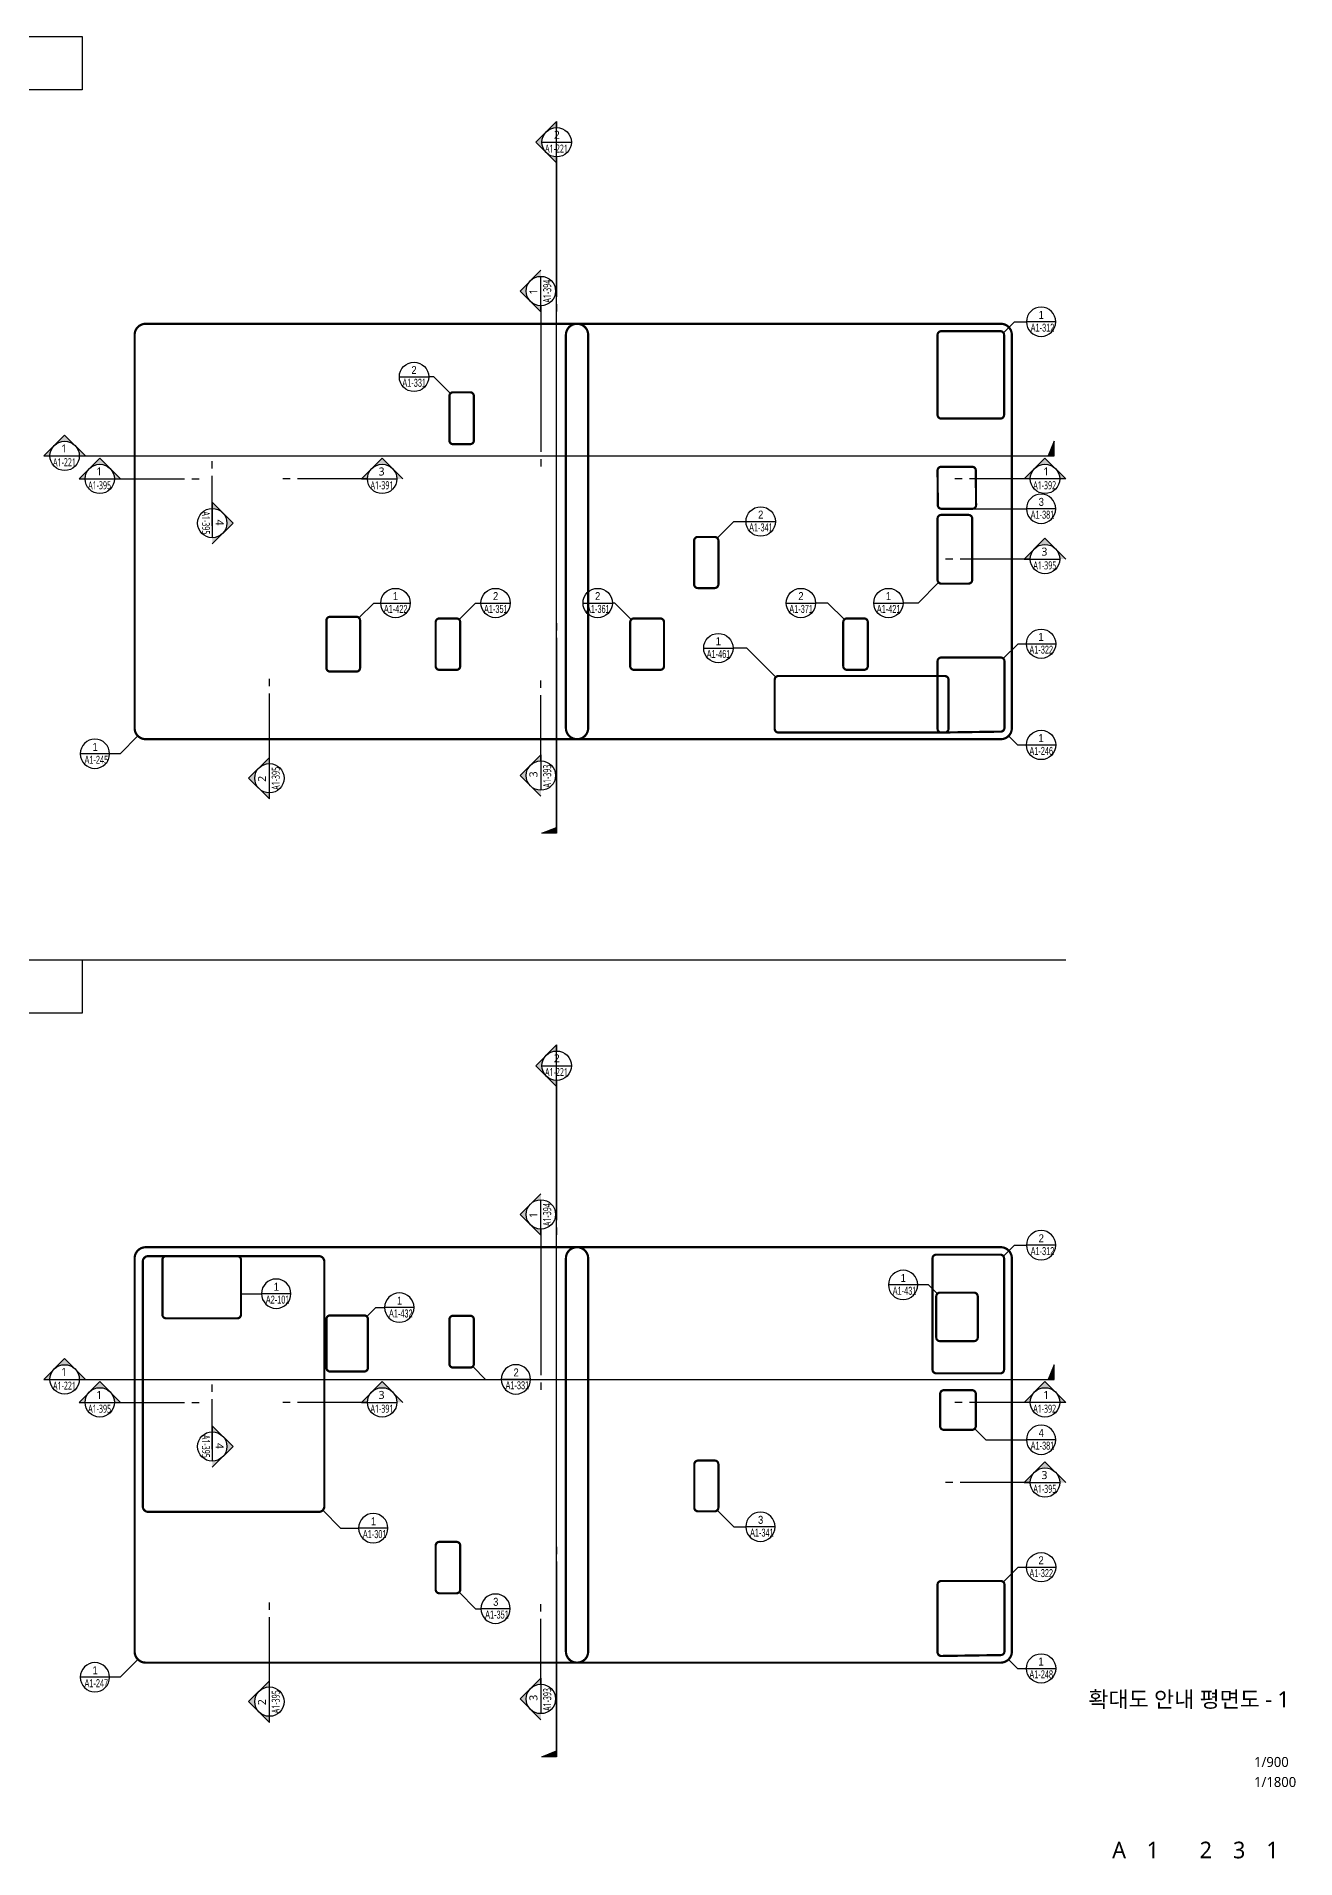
# Model space of a CAD drawing. Header units: millimetres. Extents: x 18000 to 719021, y 9900 to 1026900.
# Drawn here: x 379207 to 719021, y 534987 to 1026900 of the extents above; entities that cross this region are included whole.
import ezdxf
from ezdxf.enums import TextEntityAlignment as Align

# ---------------------------------------------------------------- set-up
doc = ezdxf.new("R2010")
doc.units = ezdxf.units.MM
doc.header["$LTSCALE"] = 100
doc.linetypes.add('SYM$0$DASHDOT', pattern=[1, 0.5, -0.25, 0, -0.25])
doc.layers.get('DEFPOINTS').update_dxf_attribs({"color": 161})
for name, color, linetype in [('SYM', 7, 'Continuous'), ('TEXT(노트)', 3, 'Continuous'), ('TEXT-TITLE', 6, 'Continuous'), ('TEXT-기입', 6, 'Continuous'), ('구간정리', 6, 'Continuous'), ('구간정리-TEXT', 3, 'Continuous')]:
    doc.layers.add(name, color=color, linetype=linetype)
doc.styles.add('SYM$0$ARIAL', font='arial.ttf')
doc.styles.add('SYM$0$돋움', font='', dxfattribs={"width": 0.9})
doc.styles.add('나눔바른고딕', font='NanumBarunGothic.ttf')
doc.styles.get('SYM$0$돋움').set_extended_font_data('Dotum')

# ---------------------------------------------------------------- blocks, each defined once
blk = doc.blocks.new('SYM$0$det-tar-wi')
at = {"layer": '구간정리', "ltscale": 0.2}
blk.add_line((0, 0), (11, 0), dxfattribs=at)
blk.add_circle((5.5, 0), 5.5, dxfattribs=at)
at = {"layer": '구간정리-TEXT', "color": 3, "style": 'SYM$0$ARIAL'}
blk.add_attdef('2', text='', height=3, dxfattribs=at).set_placement((5.5, 2.58), align=Align.MIDDLE_CENTER)
at = {"layer": '구간정리-TEXT', "color": 3, "style": 'SYM$0$ARIAL', "width": 0.6}
blk.add_attdef('A1.00', text='', height=3, dxfattribs=at).set_placement((5.57, -2.22), align=Align.MIDDLE_CENTER)

msp = doc.modelspace()

# ---------------------------------------------------------------- hatches: boundary and pattern name
at = {"layer": 'SYM'}
h = msp.add_hatch(color=256, dxfattribs=at)
h.paths.add_polyline_path([(514005, 998334), (516805, 1001134, 0.4142136), (516805, 995534)])
h.paths.add_polyline_path([(516805, 1001134), (519605, 1003934), (519605, 1002294, 0.1989124)])
h.paths.add_polyline_path([(516805, 995534, 0.1989124), (519605, 994374), (519605, 992734)])
h = msp.add_hatch(color=256, dxfattribs=at)
h.paths.add_polyline_path([(509736, 958173), (512536, 955373, -0.4142136), (512536, 960973)])
h.paths.add_polyline_path([(512536, 955373), (515336, 952573), (515336, 954213, -0.1989124)])
h.paths.add_polyline_path([(512536, 960973, -0.1989124), (515336, 962133), (515336, 963774)])
h = msp.add_hatch(color=256, dxfattribs=at)
h.paths.add_polyline_path([(386820, 919254), (384020, 916454, -0.4142136), (389620, 916454)])
h.paths.add_polyline_path([(384020, 916454), (381220, 913654), (382860, 913654, -0.1989124)])
h.paths.add_polyline_path([(389620, 916454, -0.1989124), (390780, 913654), (392421, 913654)])
for points in [[(653875, 917614), (652291, 913654), (653875, 913654)], [(515645, 811766), (519605, 813350), (519605, 811766)], [(653875, 668314), (652291, 664354), (653875, 664354)], [(515645, 562466), (519605, 564050), (519605, 562466)]]:
    msp.add_hatch(color=256, dxfattribs=at).paths.add_polyline_path(points)
h = msp.add_hatch(color=256, dxfattribs=at)
h.paths.add_polyline_path([(396295, 913044), (393495, 910244, -0.4142136), (399095, 910244)])
h.paths.add_polyline_path([(393495, 910244), (390695, 907444), (392335, 907444, -0.1989124)])
h.paths.add_polyline_path([(399095, 910244, -0.1989124), (400255, 907444), (401895, 907444)])
h = msp.add_hatch(color=256, dxfattribs=at)
h.paths.add_polyline_path([(472510, 913044), (469710, 910244, -0.4142136), (475310, 910244)])
h.paths.add_polyline_path([(469710, 910244), (466910, 907444), (468550, 907444, -0.1989124)])
h.paths.add_polyline_path([(475310, 910244, -0.1989124), (476470, 907444), (478110, 907444)])
h = msp.add_hatch(color=256, dxfattribs=at)
h.paths.add_polyline_path([(651400, 913044), (654200, 910244, 0.4142136), (648600, 910244)])
h.paths.add_polyline_path([(654200, 910244), (657000, 907444), (655360, 907444, 0.1989124)])
h.paths.add_polyline_path([(648600, 910244, 0.1989124), (647440, 907444), (645799, 907444)])
h = msp.add_hatch(color=256, dxfattribs=at)
h.paths.add_polyline_path([(432255, 895529), (429455, 898329, -0.4142136), (429455, 892729)])
h.paths.add_polyline_path([(429455, 898329), (426655, 901129), (426655, 899489, -0.1989124)])
h.paths.add_polyline_path([(429455, 892729, -0.1989124), (426655, 891569), (426655, 889928)])
h = msp.add_hatch(color=256, dxfattribs=at)
h.paths.add_polyline_path([(651400, 891411), (648600, 888610, -0.4142136), (654200, 888610)])
h.paths.add_polyline_path([(648600, 888610), (645799, 885810), (647440, 885810, -0.1989124)])
h.paths.add_polyline_path([(654200, 888610, -0.1989124), (655360, 885810), (657000, 885810)])
h = msp.add_hatch(color=256, dxfattribs=at)
h.paths.add_polyline_path([(436477, 826649), (439277, 823848, -0.4142136), (439277, 829449)])
h.paths.add_polyline_path([(439277, 823848), (442077, 821048), (442077, 822689, -0.1989124)])
h.paths.add_polyline_path([(439277, 829449, -0.1989124), (442077, 830609), (442077, 832249)])
h = msp.add_hatch(color=256, dxfattribs=at)
h.paths.add_polyline_path([(509736, 827366), (512536, 830167, 0.4142136), (512536, 824566)])
h.paths.add_polyline_path([(512536, 830167), (515336, 832967), (515336, 831326, 0.1989124)])
h.paths.add_polyline_path([(512536, 824566, 0.1989124), (515336, 823406), (515336, 821766)])
h = msp.add_hatch(color=256, dxfattribs=at)
h.paths.add_polyline_path([(514005, 749034), (516805, 751834, 0.4142136), (516805, 746234)])
h.paths.add_polyline_path([(516805, 751834), (519605, 754634), (519605, 752994, 0.1989124)])
h.paths.add_polyline_path([(516805, 746234, 0.1989124), (519605, 745074), (519605, 743434)])
h = msp.add_hatch(color=256, dxfattribs=at)
h.paths.add_polyline_path([(509736, 708873), (512536, 706073, -0.4142136), (512536, 711673)])
h.paths.add_polyline_path([(512536, 706073), (515336, 703273), (515336, 704913, -0.1989124)])
h.paths.add_polyline_path([(512536, 711673, -0.1989124), (515336, 712833), (515336, 714474)])
h = msp.add_hatch(color=256, dxfattribs=at)
h.paths.add_polyline_path([(386820, 669954), (384020, 667154, -0.4142136), (389620, 667154)])
h.paths.add_polyline_path([(384020, 667154), (381220, 664354), (382860, 664354, -0.1989124)])
h.paths.add_polyline_path([(389620, 667154, -0.1989124), (390780, 664354), (392421, 664354)])
h = msp.add_hatch(color=256, dxfattribs=at)
h.paths.add_polyline_path([(396295, 663744), (393495, 660944, -0.4142136), (399095, 660944)])
h.paths.add_polyline_path([(393495, 660944), (390695, 658144), (392335, 658144, -0.1989124)])
h.paths.add_polyline_path([(399095, 660944, -0.1989124), (400255, 658144), (401895, 658144)])
h = msp.add_hatch(color=256, dxfattribs=at)
h.paths.add_polyline_path([(472510, 663744), (469710, 660944, -0.4142136), (475310, 660944)])
h.paths.add_polyline_path([(469710, 660944), (466910, 658144), (468550, 658144, -0.1989124)])
h.paths.add_polyline_path([(475310, 660944, -0.1989124), (476470, 658144), (478110, 658144)])
h = msp.add_hatch(color=256, dxfattribs=at)
h.paths.add_polyline_path([(651400, 663744), (654200, 660944, 0.4142136), (648600, 660944)])
h.paths.add_polyline_path([(654200, 660944), (657000, 658144), (655360, 658144, 0.1989124)])
h.paths.add_polyline_path([(648600, 660944, 0.1989124), (647440, 658144), (645799, 658144)])
h = msp.add_hatch(color=256, dxfattribs=at)
h.paths.add_polyline_path([(432255, 646229), (429455, 649029, -0.4142136), (429455, 643429)])
h.paths.add_polyline_path([(429455, 649029), (426655, 651829), (426655, 650189, -0.1989124)])
h.paths.add_polyline_path([(429455, 643429, -0.1989124), (426655, 642269), (426655, 640628)])
h = msp.add_hatch(color=256, dxfattribs=at)
h.paths.add_polyline_path([(651400, 642111), (648600, 639310, -0.4142136), (654200, 639310)])
h.paths.add_polyline_path([(648600, 639310), (645799, 636510), (647440, 636510, -0.1989124)])
h.paths.add_polyline_path([(654200, 639310, -0.1989124), (655360, 636510), (657000, 636510)])
h = msp.add_hatch(color=256, dxfattribs=at)
h.paths.add_polyline_path([(436477, 577349), (439277, 574548, -0.4142136), (439277, 580149)])
h.paths.add_polyline_path([(439277, 574548), (442077, 571748), (442077, 573389, -0.1989124)])
h.paths.add_polyline_path([(439277, 580149, -0.1989124), (442077, 581309), (442077, 582949)])
h = msp.add_hatch(color=256, dxfattribs=at)
h.paths.add_polyline_path([(509736, 578066), (512536, 580867, 0.4142136), (512536, 575266)])
h.paths.add_polyline_path([(512536, 580867), (515336, 583667), (515336, 582026, 0.1989124)])
h.paths.add_polyline_path([(512536, 575266, 0.1989124), (515336, 574106), (515336, 572466)])

# ---------------------------------------------------------------- linework, layer by layer
for p, q in [((515645, 998334), (523565, 998334)), ((515336, 954213, 66383), (515336, 962133, 66383)), ((382860, 913654), (390780, 913654)), ((392335, 907444), (400255, 907444)), ((468550, 907444), (476470, 907444)), ((655360, 907444), (647440, 907444)), ((426655, 899489), (426655, 891569)), ((647440, 885810), (655360, 885810)), ((442077, 822689), (442077, 830609)), ((515336, 831326), (515336, 823406)), ((18000, 777600), (657000, 777600)), ((515645, 749034), (523565, 749034)), ((515336, 704913, 66383), (515336, 712833, 66383)), ((382860, 664354), (390780, 664354)), ((392335, 658144), (400255, 658144)), ((468550, 658144), (476470, 658144)), ((655360, 658144), (647440, 658144)), ((426655, 650189), (426655, 642269)), ((647440, 636510), (655360, 636510)), ((442077, 573389), (442077, 581309)), ((515336, 582026), (515336, 574106))]:
    msp.add_line(p, q)
for points in [[(391500, 1012500), (337500, 1012500), (337500, 1026900), (391500, 1026900)], [(391500, 763200), (337500, 763200), (337500, 777600), (391500, 777600)]]:
    msp.add_lwpolyline(points, close=True)
at = {"layer": 'DEFPOINTS'}
for p, q in [((519605, 811766), (519605, 1003934)), ((381220, 913654), (653875, 913654)), ((519605, 562466), (519605, 754634)), ((381220, 664354), (653875, 664354))]:
    msp.add_line(p, q, dxfattribs=at)
at = {"layer": 'SYM'}
for p, q in [((519605, 1003934), (514005, 998334)), ((519605, 1003934), (519605, 1002294)), ((519605, 992734), (514005, 998334)), ((519605, 994374), (519605, 956594)), ((515336, 963774, 66383), (509736, 958173, 66383)), ((515336, 952573, 66383), (509736, 958173, 66383)), ((519605, 954614), (519605, 952634)), ((519605, 954614), (519605, 952634)), ((515336, 952573, 66383), (515336, 954213, 66383)), ((515336, 954213, 66383), (515336, 914749, 66383)), ((381220, 913654), (386820, 919254)), ((392421, 913654), (386820, 919254)), ((653875, 917614), (652291, 913654)), ((653875, 913654), (653875, 917614)), ((381220, 913654), (382860, 913654)), ((390695, 907444), (396295, 913044)), ((390780, 913654), (428560, 913654)), ((401895, 907444), (396295, 913044)), ((426655, 910265), (426655, 912245)), ((430540, 913654), (432520, 913654)), ((466910, 907444), (472510, 913044)), ((478110, 907444), (472510, 913044)), ((515336, 912769, 66383), (515336, 910789, 66383)), ((602575, 913654), (604555, 913654)), ((606535, 913654), (653875, 913654)), ((645799, 907444), (651400, 913044)), ((657000, 907444), (651400, 913044)), ((390695, 907444), (392335, 907444)), ((400255, 907444), (419145, 907444)), ((421125, 907444), (423105, 907444)), ((426655, 894801), (426655, 908285)), ((447680, 907444), (445700, 907444)), ((468550, 907444), (449660, 907444)), ((466910, 907444), (468550, 907444)), ((629085, 907444), (627105, 907444)), ((647440, 907444), (631065, 907444)), ((657000, 907444), (655360, 907444)), ((426655, 901129), (426655, 899489)), ((426655, 901129), (432255, 895529)), ((426655, 889928), (432255, 895529)), ((645799, 885810), (651400, 891411)), ((657000, 885810), (651400, 891411)), ((626570, 885810), (624590, 885810)), ((647440, 885810), (628550, 885810)), ((645799, 885810), (647440, 885810)), ((519605, 868466), (519605, 866486)), ((519605, 868466), (519605, 866486)), ((519605, 864506), (519605, 811766)), ((442077, 851478), (442077, 853458)), ((515336, 851013), (515336, 852993)), ((442077, 830609), (442077, 849498)), ((515336, 831326), (515336, 849033)), ((442077, 832249), (436477, 826649)), ((515336, 832967), (509736, 827366)), ((515336, 832967), (515336, 831326)), ((442077, 821048), (436477, 826649)), ((515336, 821766), (509736, 827366)), ((442077, 821048), (442077, 822689)), ((515645, 811766), (519605, 813350)), ((519605, 811766), (515645, 811766)), ((519605, 754634), (514005, 749034)), ((519605, 754634), (519605, 752994)), ((519605, 743434), (514005, 749034)), ((519605, 745074), (519605, 707294)), ((515336, 714474, 66383), (509736, 708873, 66383)), ((515336, 703273, 66383), (509736, 708873, 66383)), ((515336, 703273, 66383), (515336, 704913, 66383)), ((515336, 704913, 66383), (515336, 665449, 66383)), ((519605, 705314), (519605, 703334)), ((381220, 664354), (386820, 669954)), ((392421, 664354), (386820, 669954)), ((381220, 664354), (382860, 664354)), ((390780, 664354), (428560, 664354)), ((430540, 664354), (432520, 664354)), ((602575, 664354), (604555, 664354)), ((606535, 664354), (653875, 664354)), ((653875, 668314), (652291, 664354)), ((653875, 664354), (653875, 668314)), ((390695, 658144), (396295, 663744)), ((401895, 658144), (396295, 663744)), ((426655, 660965), (426655, 662945)), ((466910, 658144), (472510, 663744)), ((478110, 658144), (472510, 663744)), ((515336, 663469, 66383), (515336, 661489, 66383)), ((645799, 658144), (651400, 663744)), ((657000, 658144), (651400, 663744)), ((390695, 658144), (392335, 658144)), ((400255, 658144), (419145, 658144)), ((421125, 658144), (423105, 658144)), ((426655, 645501), (426655, 658985)), ((447680, 658144), (445700, 658144)), ((468550, 658144), (449660, 658144)), ((466910, 658144), (468550, 658144)), ((629085, 658144), (627105, 658144)), ((647440, 658144), (631065, 658144)), ((657000, 658144), (655360, 658144)), ((426655, 651829), (426655, 650189)), ((426655, 651829), (432255, 646229)), ((426655, 640628), (432255, 646229)), ((645799, 636510), (651400, 642111)), ((657000, 636510), (651400, 642111)), ((626570, 636510), (624590, 636510)), ((647440, 636510), (628550, 636510)), ((645799, 636510), (647440, 636510)), ((519605, 619166), (519605, 617186)), ((519605, 615206), (519605, 562466)), ((442077, 602178), (442077, 604158)), ((442077, 581309), (442077, 600198)), ((515336, 601713), (515336, 603693)), ((515336, 582026), (515336, 599733)), ((442077, 582949), (436477, 577349)), ((515336, 583667), (509736, 578066)), ((515336, 583667), (515336, 582026)), ((442077, 571748), (436477, 577349)), ((515336, 572466), (509736, 578066)), ((442077, 571748), (442077, 573389)), ((515645, 562466), (519605, 564050)), ((519605, 562466), (515645, 562466))]:
    msp.add_line(p, q, dxfattribs=at)
for centre in [(519605, 998334), (515336, 958173, 66383), (386820, 913654), (396295, 907444), (472510, 907444), (651400, 907444), (426655, 895529), (651400, 885810), (442077, 826649), (515336, 827366), (519605, 749034), (515336, 708873, 66383), (386820, 664354), (396295, 658144), (472510, 658144), (651400, 658144), (426655, 646229), (651400, 636510), (442077, 577349), (515336, 578066)]:
    msp.add_circle(centre, 3960, dxfattribs=at)
at = {"layer": '구간정리', "linetype": 'SYM$0$DASHDOT', "ltscale": 20, "const_width": 600}
for points in [[(525105, 837179), (408705, 837179, -0.4142136), (405705, 840179), (405705, 946329, -0.4142136), (408705, 949329), (525105, 949329, -0.4142136), (528105, 946329), (528105, 840179, -0.4142136)], [(525105, 837179), (639455, 837179, 0.4142136), (642455, 840179), (642455, 946329, 0.4142136), (639455, 949329), (525105, 949329, 0.4142136), (522105, 946329), (522105, 840179, 0.4142136)], [(623405, 923741), (639355, 923741, 0.4142136), (640355, 924741), (640355, 946329, 0.4142136), (639355, 947329), (623405, 947329, 0.4142136), (622405, 946329), (622405, 924741, 0.4142136)], [(496255, 916829), (491655, 916829, -0.4142136), (490655, 917829), (490655, 929829, -0.4142136), (491655, 930829), (496255, 930829, -0.4142136), (497255, 929829), (497255, 917829, -0.4142136)], [(623405, 910729), (631730, 910729, -0.4142136), (632730, 909729), (632797, 900381, -0.4142136), (631797, 899381), (623472, 899381, -0.4142136), (622472, 900381), (622405, 909729, -0.4142136)], [(630755, 879179), (623405, 879179, -0.4142136), (622405, 880179), (622405, 896729, -0.4142136), (623405, 897729), (630755, 897729, -0.4142136), (631755, 896729), (631755, 880179, -0.4142136)], [(557705, 877979), (562255, 877979, 0.4142136), (563255, 878979), (563255, 890779, 0.4142136), (562255, 891779), (557705, 891779, 0.4142136), (556705, 890779), (556705, 878979, 0.4142136)], [(458468, 855429), (465555, 855429, 0.4142136), (466555, 856429), (466555, 869229, 0.4142136), (465555, 870229), (458468, 870229, 0.4142136), (457468, 869229), (457468, 856429, 0.4142136)], [(492580, 855904), (487955, 855904, -0.4142136), (486955, 856904), (486955, 868779, -0.4142136), (487955, 869779), (492580, 869779, -0.4142136), (493580, 868779), (493580, 856904, -0.4142136)], [(547580, 855904), (540455, 855904, -0.4142136), (539455, 856904), (539455, 868779, -0.4142136), (540455, 869779), (547580, 869779, -0.4142136), (548580, 868779), (548580, 856904, -0.4142136)], [(602580, 855904), (597955, 855904, -0.4142136), (596955, 856904), (596955, 868779, -0.4142136), (597955, 869779), (602580, 869779, -0.4142136), (603580, 868779), (603580, 856904, -0.4142136)], [(639455, 859229), (623405, 859229, 0.4142136), (622405, 858229), (622405, 839979, 0.4179554), (623418, 838979), (639468, 839225, 0.4104816), (640455, 840224), (640455, 858229, 0.4142136)], [(624355, 854229), (579455, 854229, 0.4142136), (578455, 853229), (578455, 839979, 0.4142136), (579455, 838979), (624355, 838979, 0.4142136), (625355, 839979), (625355, 853229, 0.4142136)], [(525105, 587879), (408705, 587879, -0.4142136), (405705, 590879), (405705, 697029, -0.4142136), (408705, 700029), (525105, 700029, -0.4142136), (528105, 697029), (528105, 590879, -0.4142136)], [(525105, 587879), (639455, 587879, 0.4142136), (642455, 590879), (642455, 697029, 0.4142136), (639455, 700029), (525105, 700029, 0.4142136), (522105, 697029), (522105, 590879, 0.4142136)], [(455405, 628579), (409405, 628579, -0.4142136), (407905, 630079), (407905, 696129, -0.4142136), (409405, 697629), (455405, 697629, -0.4142136), (456905, 696129), (456905, 630079, -0.4142136)], [(414205, 697629), (433405, 697629, -0.4142136), (434405, 696629), (434405, 681829, -0.4142136), (433405, 680829), (414205, 680829, -0.4142136), (413205, 681829), (413205, 696629, -0.4142136)], [(622055, 665979), (639355, 665979, 0.4142136), (640355, 666979), (640355, 697029, 0.4142136), (639355, 698029), (622055, 698029, 0.4142136), (621055, 697029), (621055, 666979, 0.4142136)], [(623055, 674684), (632250, 674684, 0.4142136), (633250, 675684), (633250, 686774, 0.4142136), (632250, 687774), (623055, 687774, 0.4142136), (622055, 686774), (622055, 675684, 0.4142136)], [(458468, 666479), (467666, 666479, 0.4142136), (468666, 667479), (468666, 680616, 0.4142136), (467666, 681616), (458468, 681616, 0.4142136), (457468, 680616), (457468, 667479, 0.4142136)], [(496255, 667529), (491655, 667529, -0.4142136), (490655, 668529), (490655, 680529, -0.4142136), (491655, 681529), (496255, 681529, -0.4142136), (497255, 680529), (497255, 668529, -0.4142136)], [(624105, 661429), (631730, 661429, -0.4142136), (632730, 660429), (632730, 651729, -0.4142136), (631730, 650729), (624105, 650729, -0.4142136), (623105, 651729), (623105, 660429, -0.4142136)], [(557755, 628729), (562255, 628729, 0.4142136), (563255, 629729), (563255, 641429, 0.4142136), (562255, 642429), (557755, 642429, 0.4142136), (556755, 641429), (556755, 629729, 0.4142136)], [(492580, 606604), (487955, 606604, -0.4142136), (486955, 607604), (486955, 619479, -0.4142136), (487955, 620479), (492580, 620479, -0.4142136), (493580, 619479), (493580, 607604, -0.4142136)], [(639455, 609929), (623405, 609929, 0.4142136), (622405, 608929), (622405, 590679, 0.4179554), (623418, 589679), (639468, 589925, 0.4104816), (640455, 590924), (640455, 608929, 0.4142136)]]:
    msp.add_lwpolyline(points, format="xyb", close=True, dxfattribs=at)
at = {"layer": '구간정리', "ltscale": 0.2}
for points in [[(640168, 946911), (643138, 949881), (646375, 949881)], [(490955, 930543), (486500, 934997), (485065, 934997)], [(562955, 891493), (567410, 895947), (570714, 895947)], [(631797, 899381), (646375, 899381)], [(622698, 879471), (617174, 873947), (613105, 873947)], [(466255, 869943), (470260, 873947), (472145, 873947)], [(493280, 869493), (497735, 873947), (499170, 873947)], [(539755, 869493), (535300, 873947), (534634, 873947)], [(597255, 869493), (592800, 873947), (589496, 873947)], [(578755, 853943), (570921, 861777), (567204, 861777)], [(640155, 858943), (644160, 862947), (646375, 862947)], [(406584, 838057), (401761, 833234), (398944, 833234)], [(641576, 838057), (644012, 835621), (646375, 835621)], [(640168, 697611), (643138, 700581), (646375, 700581)], [(622348, 687481), (619964, 689865), (617065, 689865)], [(434405, 687489), (439945, 687489)], [(468373, 681323), (470791, 683741), (473185, 683741)], [(496962, 667821), (500430, 664354), (504645, 664354)], [(632437, 651021), (635407, 648052), (646375, 648052)], [(456466, 629018), (461301, 624182), (466145, 624182)], [(562962, 629021), (567417, 624567), (570633, 624567)], [(640155, 609643), (644160, 613647), (646375, 613647)], [(493287, 606896), (497742, 602442), (499145, 602442)], [(406584, 588757), (401761, 583934), (398944, 583934)], [(641576, 588757), (644012, 586321), (646375, 586321)]]:
    msp.add_lwpolyline(points, dxfattribs=at)

# ---------------------------------------------------------------- block references
at = {"layer": '구간정리'}
ref = msp.add_blockref('SYM$0$det-tar-wi', (654295, 949881), dxfattribs=dict(at, xscale=-720, yscale=720, zscale=720))
ref.add_attrib('A1.00', 'A1-312', dxfattribs={"layer": '구간정리-TEXT', "color": 3, "height": 2160, "style": 'SYM$0$돋움', "width": 0.6}).set_placement((650719, 948280), align=Align.MIDDLE_CENTER)
ref.add_attrib('2', '1', dxfattribs={"layer": '구간정리-TEXT', "color": 3, "height": 2160, "style": 'SYM$0$돋움', "width": 0.9}).set_placement((650396, 951741), align=Align.MIDDLE_CENTER)
ref = msp.add_blockref('SYM$0$det-tar-wi', (477145, 934997), dxfattribs=dict(at, xscale=720, yscale=720, zscale=720))
ref.add_attrib('A1.00', 'A1-331', dxfattribs={"layer": '구간정리-TEXT', "color": 3, "height": 2160, "style": 'SYM$0$돋움', "width": 0.6}).set_placement((481153, 933397), align=Align.MIDDLE_CENTER)
ref.add_attrib('2', '2', dxfattribs={"layer": '구간정리-TEXT', "color": 3, "height": 2160, "style": 'SYM$0$돋움', "width": 0.9}).set_placement((481105, 936857), align=Align.MIDDLE_CENTER)
ref = msp.add_blockref('SYM$0$det-tar-wi', (654295, 899381), dxfattribs=dict(at, xscale=-720, yscale=720, zscale=720))
ref.add_attrib('A1.00', 'A1-381', dxfattribs={"layer": '구간정리-TEXT', "color": 3, "height": 2160, "style": 'SYM$0$돋움', "width": 0.6}).set_placement((650719, 897780), align=Align.MIDDLE_CENTER)
ref.add_attrib('2', '3', dxfattribs={"layer": '구간정리-TEXT', "color": 3, "height": 2160, "style": 'SYM$0$돋움', "width": 0.9}).set_placement((650396, 901241), align=Align.MIDDLE_CENTER)
ref = msp.add_blockref('SYM$0$det-tar-wi', (570714, 895947), dxfattribs=dict(at, xscale=720, yscale=720, zscale=720))
ref.add_attrib('A1.00', 'A1-341', dxfattribs={"layer": '구간정리-TEXT', "color": 3, "height": 2160, "style": 'SYM$0$돋움', "width": 0.6}).set_placement((574722, 894347), align=Align.MIDDLE_CENTER)
ref.add_attrib('2', '2', dxfattribs={"layer": '구간정리-TEXT', "color": 3, "height": 2160, "style": 'SYM$0$돋움', "width": 0.9}).set_placement((574674, 897807), align=Align.MIDDLE_CENTER)
ref = msp.add_blockref('SYM$0$det-tar-wi', (472145, 873947), dxfattribs=dict(at, xscale=720, yscale=720, zscale=720))
ref.add_attrib('A1.00', 'A1-422', dxfattribs={"layer": '구간정리-TEXT', "color": 3, "height": 2160, "style": 'SYM$0$돋움', "width": 0.6}).set_placement((476153, 872347), align=Align.MIDDLE_CENTER)
ref.add_attrib('2', '1', dxfattribs={"layer": '구간정리-TEXT', "color": 3, "height": 2160, "style": 'SYM$0$돋움', "width": 0.9}).set_placement((476105, 875807), align=Align.MIDDLE_CENTER)
ref = msp.add_blockref('SYM$0$det-tar-wi', (499170, 873947), dxfattribs=dict(at, xscale=720, yscale=720, zscale=720))
ref.add_attrib('A1.00', 'A1-351', dxfattribs={"layer": '구간정리-TEXT', "color": 3, "height": 2160, "style": 'SYM$0$돋움', "width": 0.6}).set_placement((503178, 872347), align=Align.MIDDLE_CENTER)
ref.add_attrib('2', '2', dxfattribs={"layer": '구간정리-TEXT', "color": 3, "height": 2160, "style": 'SYM$0$돋움', "width": 0.9}).set_placement((503130, 875807), align=Align.MIDDLE_CENTER)
ref = msp.add_blockref('SYM$0$det-tar-wi', (526714, 873947), dxfattribs=dict(at, xscale=720, yscale=720, zscale=720))
ref.add_attrib('A1.00', 'A1-361', dxfattribs={"layer": '구간정리-TEXT', "color": 3, "height": 2160, "style": 'SYM$0$돋움', "width": 0.6}).set_placement((530722, 872347), align=Align.MIDDLE_CENTER)
ref.add_attrib('2', '2', dxfattribs={"layer": '구간정리-TEXT', "color": 3, "height": 2160, "style": 'SYM$0$돋움', "width": 0.9}).set_placement((530674, 875807), align=Align.MIDDLE_CENTER)
ref = msp.add_blockref('SYM$0$det-tar-wi', (581576, 873947), dxfattribs=dict(at, xscale=720, yscale=720, zscale=720))
ref.add_attrib('A1.00', 'A1-371', dxfattribs={"layer": '구간정리-TEXT', "color": 3, "height": 2160, "style": 'SYM$0$돋움', "width": 0.6}).set_placement((585584, 872347), align=Align.MIDDLE_CENTER)
ref.add_attrib('2', '2', dxfattribs={"layer": '구간정리-TEXT', "color": 3, "height": 2160, "style": 'SYM$0$돋움', "width": 0.9}).set_placement((585536, 875807), align=Align.MIDDLE_CENTER)
ref = msp.add_blockref('SYM$0$det-tar-wi', (605185, 873947), dxfattribs=dict(at, xscale=720, yscale=720, zscale=720))
ref.add_attrib('A1.00', 'A1-421', dxfattribs={"layer": '구간정리-TEXT', "color": 3, "height": 2160, "style": 'SYM$0$돋움', "width": 0.6}).set_placement((609193, 872347), align=Align.MIDDLE_CENTER)
ref.add_attrib('2', '1', dxfattribs={"layer": '구간정리-TEXT', "color": 3, "height": 2160, "style": 'SYM$0$돋움', "width": 0.9}).set_placement((609145, 875807), align=Align.MIDDLE_CENTER)
ref = msp.add_blockref('SYM$0$det-tar-wi', (646375, 862947), dxfattribs=dict(at, xscale=720, yscale=720, zscale=720))
ref.add_attrib('A1.00', 'A1-322', dxfattribs={"layer": '구간정리-TEXT', "color": 3, "height": 2160, "style": 'SYM$0$돋움', "width": 0.6}).set_placement((650383, 861347), align=Align.MIDDLE_CENTER)
ref.add_attrib('2', '1', dxfattribs={"layer": '구간정리-TEXT', "color": 3, "height": 2160, "style": 'SYM$0$돋움', "width": 0.9}).set_placement((650335, 864807), align=Align.MIDDLE_CENTER)
ref = msp.add_blockref('SYM$0$det-tar-wi', (559284, 861777), dxfattribs=dict(at, xscale=720, yscale=720, zscale=720))
ref.add_attrib('A1.00', 'A1-461', dxfattribs={"layer": '구간정리-TEXT', "color": 3, "height": 2160, "style": 'SYM$0$돋움', "width": 0.6}).set_placement((563292, 860176), align=Align.MIDDLE_CENTER)
ref.add_attrib('2', '1', dxfattribs={"layer": '구간정리-TEXT', "color": 3, "height": 2160, "style": 'SYM$0$돋움', "width": 0.9}).set_placement((563244, 863637), align=Align.MIDDLE_CENTER)
ref = msp.add_blockref('SYM$0$det-tar-wi', (398944, 833234), dxfattribs=dict(at, xscale=-720, yscale=720, zscale=720))
ref.add_attrib('A1.00', 'A1-245', dxfattribs={"layer": '구간정리-TEXT', "color": 3, "height": 2160, "style": 'SYM$0$돋움', "width": 0.6}).set_placement((395368, 831634), align=Align.MIDDLE_CENTER)
ref.add_attrib('2', '1', dxfattribs={"layer": '구간정리-TEXT', "color": 3, "height": 2160, "style": 'SYM$0$돋움', "width": 0.9}).set_placement((395044, 835094), align=Align.MIDDLE_CENTER)
ref = msp.add_blockref('SYM$0$det-tar-wi', (646375, 835621), dxfattribs=dict(at, xscale=720, yscale=720, zscale=720))
ref.add_attrib('A1.00', 'A1-246', dxfattribs={"layer": '구간정리-TEXT', "color": 3, "height": 2160, "style": 'SYM$0$돋움', "width": 0.6}).set_placement((650383, 834021), align=Align.MIDDLE_CENTER)
ref.add_attrib('2', '1', dxfattribs={"layer": '구간정리-TEXT', "color": 3, "height": 2160, "style": 'SYM$0$돋움', "width": 0.9}).set_placement((650335, 837481), align=Align.MIDDLE_CENTER)
ref = msp.add_blockref('SYM$0$det-tar-wi', (654295, 700581), dxfattribs=dict(at, xscale=-720, yscale=720, zscale=720))
ref.add_attrib('A1.00', 'A1-312', dxfattribs={"layer": '구간정리-TEXT', "color": 3, "height": 2160, "style": 'SYM$0$돋움', "width": 0.6}).set_placement((650719, 698980), align=Align.MIDDLE_CENTER)
ref.add_attrib('2', '2', dxfattribs={"layer": '구간정리-TEXT', "color": 3, "height": 2160, "style": 'SYM$0$돋움', "width": 0.9}).set_placement((650396, 702441), align=Align.MIDDLE_CENTER)
ref = msp.add_blockref('SYM$0$det-tar-wi', (617065, 689865), dxfattribs=dict(at, xscale=-720, yscale=720, zscale=720))
ref.add_attrib('A1.00', 'A1-431', dxfattribs={"layer": '구간정리-TEXT', "color": 3, "height": 2160, "style": 'SYM$0$돋움', "width": 0.6}).set_placement((613489, 688264), align=Align.MIDDLE_CENTER)
ref.add_attrib('2', '1', dxfattribs={"layer": '구간정리-TEXT', "color": 3, "height": 2160, "style": 'SYM$0$돋움', "width": 0.9}).set_placement((613166, 691725), align=Align.MIDDLE_CENTER)
ref = msp.add_blockref('SYM$0$det-tar-wi', (447865, 687489), dxfattribs=dict(at, xscale=-720, yscale=720, zscale=720))
ref.add_attrib('A1.00', 'A2-101', dxfattribs={"layer": '구간정리-TEXT', "color": 3, "height": 2160, "style": 'SYM$0$돋움', "width": 0.6}).set_placement((444289, 685888), align=Align.MIDDLE_CENTER)
ref.add_attrib('2', '1', dxfattribs={"layer": '구간정리-TEXT', "color": 3, "height": 2160, "style": 'SYM$0$돋움', "width": 0.9}).set_placement((443966, 689349), align=Align.MIDDLE_CENTER)
ref = msp.add_blockref('SYM$0$det-tar-wi', (481105, 683741), dxfattribs=dict(at, xscale=-720, yscale=720, zscale=720))
ref.add_attrib('A1.00', 'A1-432', dxfattribs={"layer": '구간정리-TEXT', "color": 3, "height": 2160, "style": 'SYM$0$돋움', "width": 0.6}).set_placement((477529, 682140), align=Align.MIDDLE_CENTER)
ref.add_attrib('2', '1', dxfattribs={"layer": '구간정리-TEXT', "color": 3, "height": 2160, "style": 'SYM$0$돋움', "width": 0.9}).set_placement((477206, 685601), align=Align.MIDDLE_CENTER)
ref = msp.add_blockref('SYM$0$det-tar-wi', (512565, 664354), dxfattribs=dict(at, xscale=-720, yscale=720, zscale=720))
ref.add_attrib('A1.00', 'A1-331', dxfattribs={"layer": '구간정리-TEXT', "color": 3, "height": 2160, "style": 'SYM$0$돋움', "width": 0.6}).set_placement((508989, 662753), align=Align.MIDDLE_CENTER)
ref.add_attrib('2', '2', dxfattribs={"layer": '구간정리-TEXT', "color": 3, "height": 2160, "style": 'SYM$0$돋움', "width": 0.9}).set_placement((508666, 666213), align=Align.MIDDLE_CENTER)
ref = msp.add_blockref('SYM$0$det-tar-wi', (654295, 648052), dxfattribs=dict(at, xscale=-720, yscale=720, zscale=720))
ref.add_attrib('A1.00', 'A1-381', dxfattribs={"layer": '구간정리-TEXT', "color": 3, "height": 2160, "style": 'SYM$0$돋움', "width": 0.6}).set_placement((650719, 646451), align=Align.MIDDLE_CENTER)
ref.add_attrib('2', '4', dxfattribs={"layer": '구간정리-TEXT', "color": 3, "height": 2160, "style": 'SYM$0$돋움', "width": 0.9}).set_placement((650396, 649912), align=Align.MIDDLE_CENTER)
ref = msp.add_blockref('SYM$0$det-tar-wi', (474065, 624182), dxfattribs=dict(at, xscale=-720, yscale=720, zscale=720))
ref.add_attrib('A1.00', 'A1-301', dxfattribs={"layer": '구간정리-TEXT', "color": 3, "height": 2160, "style": 'SYM$0$돋움', "width": 0.6}).set_placement((470489, 622581), align=Align.MIDDLE_CENTER)
ref.add_attrib('2', '1', dxfattribs={"layer": '구간정리-TEXT', "color": 3, "height": 2160, "style": 'SYM$0$돋움', "width": 0.9}).set_placement((470166, 626042), align=Align.MIDDLE_CENTER)
ref = msp.add_blockref('SYM$0$det-tar-wi', (578553, 624567), dxfattribs=dict(at, xscale=-720, yscale=720, zscale=720))
ref.add_attrib('A1.00', 'A1-341', dxfattribs={"layer": '구간정리-TEXT', "color": 3, "height": 2160, "style": 'SYM$0$돋움', "width": 0.6}).set_placement((574977, 622966), align=Align.MIDDLE_CENTER)
ref.add_attrib('2', '3', dxfattribs={"layer": '구간정리-TEXT', "color": 3, "height": 2160, "style": 'SYM$0$돋움', "width": 0.9}).set_placement((574654, 626427), align=Align.MIDDLE_CENTER)
ref = msp.add_blockref('SYM$0$det-tar-wi', (646375, 613647), dxfattribs=dict(at, xscale=720, yscale=720, zscale=720))
ref.add_attrib('A1.00', 'A1-322', dxfattribs={"layer": '구간정리-TEXT', "color": 3, "height": 2160, "style": 'SYM$0$돋움', "width": 0.6}).set_placement((650383, 612047), align=Align.MIDDLE_CENTER)
ref.add_attrib('2', '2', dxfattribs={"layer": '구간정리-TEXT', "color": 3, "height": 2160, "style": 'SYM$0$돋움', "width": 0.9}).set_placement((650335, 615507), align=Align.MIDDLE_CENTER)
ref = msp.add_blockref('SYM$0$det-tar-wi', (507065, 602442), dxfattribs=dict(at, xscale=-720, yscale=720, zscale=720))
ref.add_attrib('A1.00', 'A1-351', dxfattribs={"layer": '구간정리-TEXT', "color": 3, "height": 2160, "style": 'SYM$0$돋움', "width": 0.6}).set_placement((503489, 600841), align=Align.MIDDLE_CENTER)
ref.add_attrib('2', '3', dxfattribs={"layer": '구간정리-TEXT', "color": 3, "height": 2160, "style": 'SYM$0$돋움', "width": 0.9}).set_placement((503166, 604302), align=Align.MIDDLE_CENTER)
ref = msp.add_blockref('SYM$0$det-tar-wi', (398944, 583934), dxfattribs=dict(at, xscale=-720, yscale=720, zscale=720))
ref.add_attrib('A1.00', 'A1-247', dxfattribs={"layer": '구간정리-TEXT', "color": 3, "height": 2160, "style": 'SYM$0$돋움', "width": 0.6}).set_placement((395368, 582334), align=Align.MIDDLE_CENTER)
ref.add_attrib('2', '1', dxfattribs={"layer": '구간정리-TEXT', "color": 3, "height": 2160, "style": 'SYM$0$돋움', "width": 0.9}).set_placement((395044, 585794), align=Align.MIDDLE_CENTER)
ref = msp.add_blockref('SYM$0$det-tar-wi', (646375, 586321), dxfattribs=dict(at, xscale=720, yscale=720, zscale=720))
ref.add_attrib('A1.00', 'A1-248', dxfattribs={"layer": '구간정리-TEXT', "color": 3, "height": 2160, "style": 'SYM$0$돋움', "width": 0.6}).set_placement((650383, 584721), align=Align.MIDDLE_CENTER)
ref.add_attrib('2', '1', dxfattribs={"layer": '구간정리-TEXT', "color": 3, "height": 2160, "style": 'SYM$0$돋움', "width": 0.9}).set_placement((650335, 588181), align=Align.MIDDLE_CENTER)

# ---------------------------------------------------------------- texts
at = {"layer": 'TEXT(노트)', "style": '나눔바른고딕'}
for s, p in [('2', (518860, 999260)), ('1', (385865, 914579)), ('1', (395340, 908369)), ('3', (471555, 908369)), ('1', (650920, 908369)), ('3', (650445, 886736)), ('2', (518860, 749960)), ('1', (385865, 665279)), ('1', (395340, 659069)), ('3', (471555, 659069)), ('1', (650920, 659069)), ('3', (650445, 637436))]:
    msp.add_text(s, height=2160, dxfattribs=at).set_placement(p)
at = {"layer": 'TEXT(노트)', "style": '나눔바른고딕', "width": 0.6}
for s, p in [('A1-221', (516462, 995550)), ('A1-221', (383677, 910870)), ('A1-395', (393152, 904660)), ('A1-391', (469367, 904660)), ('A1-392', (648214, 904660)), ('A1-395', (648257, 883027)), ('A1-221', (516462, 746250)), ('A1-221', (383677, 661570)), ('A1-395', (393152, 655360)), ('A1-391', (469367, 655360)), ('A1-392', (648214, 655360)), ('A1-395', (648257, 633727))]:
    msp.add_text(s, height=2160, dxfattribs=at).set_placement(p)
for s, rotation, p in [('A1-394', 90, (518120, 955030, 66383)), ('A1-395', 270, (423871, 898671)), ('A1-395', 90, (444861, 823506)), ('A1-393', 90, (518120, 824126)), ('A1-394', 90, (518120, 705730, 66383)), ('A1-395', 270, (423871, 649371)), ('A1-395', 90, (444861, 574206)), ('A1-393', 90, (518120, 574826))]:
    msp.add_text(s, height=2160, rotation=rotation, dxfattribs=at).set_placement(p)
at = {"layer": 'TEXT(노트)', "style": '나눔바른고딕'}
for s, rotation, p in [('1', 90, (514410, 957218, 66383)), ('4', 270, (427581, 896484)), ('2', 90, (441152, 825694)), ('3', 90, (514410, 826886)), ('1', 90, (514410, 707918, 66383)), ('4', 270, (427581, 647184)), ('2', 90, (441152, 576394)), ('3', 90, (514410, 577586))]:
    msp.add_text(s, height=2160, rotation=rotation, dxfattribs=at).set_placement(p)
at = {"layer": 'TEXT-TITLE', "style": '나눔바른고딕'}
msp.add_text('확대도 안내 평면도 - 1', height=4320, dxfattribs=at).set_placement((690227, 575830), align=Align.CENTER)
at = {"layer": 'TEXT-기입', "style": '나눔바른고딕'}
for s, p in [('1/900', (707827, 558900)), ('1/1800', (707827, 553500))]:
    msp.add_text(s, height=2700, dxfattribs=at).set_placement(p, align=Align.BOTTOM_LEFT)
for s, p in [('A', (671400, 537300)), ('1', (680513, 537300)), ('2', (694800, 537300)), ('3', (703800, 537300)), ('1', (712800, 537300))]:
    msp.add_text(s, height=4500, dxfattribs=at).set_placement(p, align=Align.MIDDLE_CENTER)

doc.saveas('drawing.dxf')
